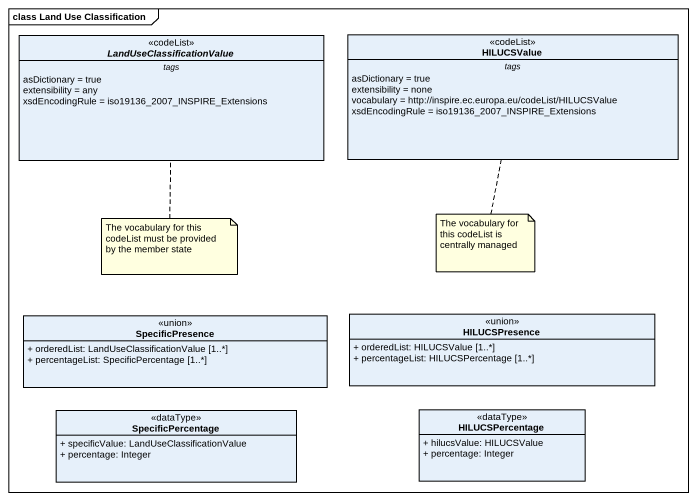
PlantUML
@startuml
mainframe class Land Use Classification
hide circle
hide empty members
skinparam classAttributeIconSize 0
abstract class LandUseClassificationValue <<codeList>> {
  -- tags --
  asDictionary = true
  extensibility = any
  xsdEncodingRule = iso19136_2007_INSPIRE_Extensions
}
class HILUCSValue <<codeList>> {
  -- tags --
  asDictionary = true
  extensibility = none
  vocabulary = http://inspire.ec.europa.eu/codeList/HILUCSValue
  xsdEncodingRule = iso19136_2007_INSPIRE_Extensions
}
class SpecificPresence <<union>> {
  + orderedList: LandUseClassificationValue [1..*]
  + percentageList: SpecificPercentage [1..*]
}
class HILUCSPresence <<union>> {
  + orderedList: HILUCSValue [1..*]
  + percentageList: HILUCSPercentage [1..*]
}
class SpecificPercentage <<dataType>> {
  + specificValue: LandUseClassificationValue
  + percentage: Integer
}
class HILUCSPercentage <<dataType>> {
  + hilucsValue: HILUCSValue
  + percentage: Integer
}
note bottom of LandUseClassificationValue : The vocabulary for this codeList must be provided by the member state
note bottom of HILUCSValue : The vocabulary for this codeList is centrally managed
@enduml
